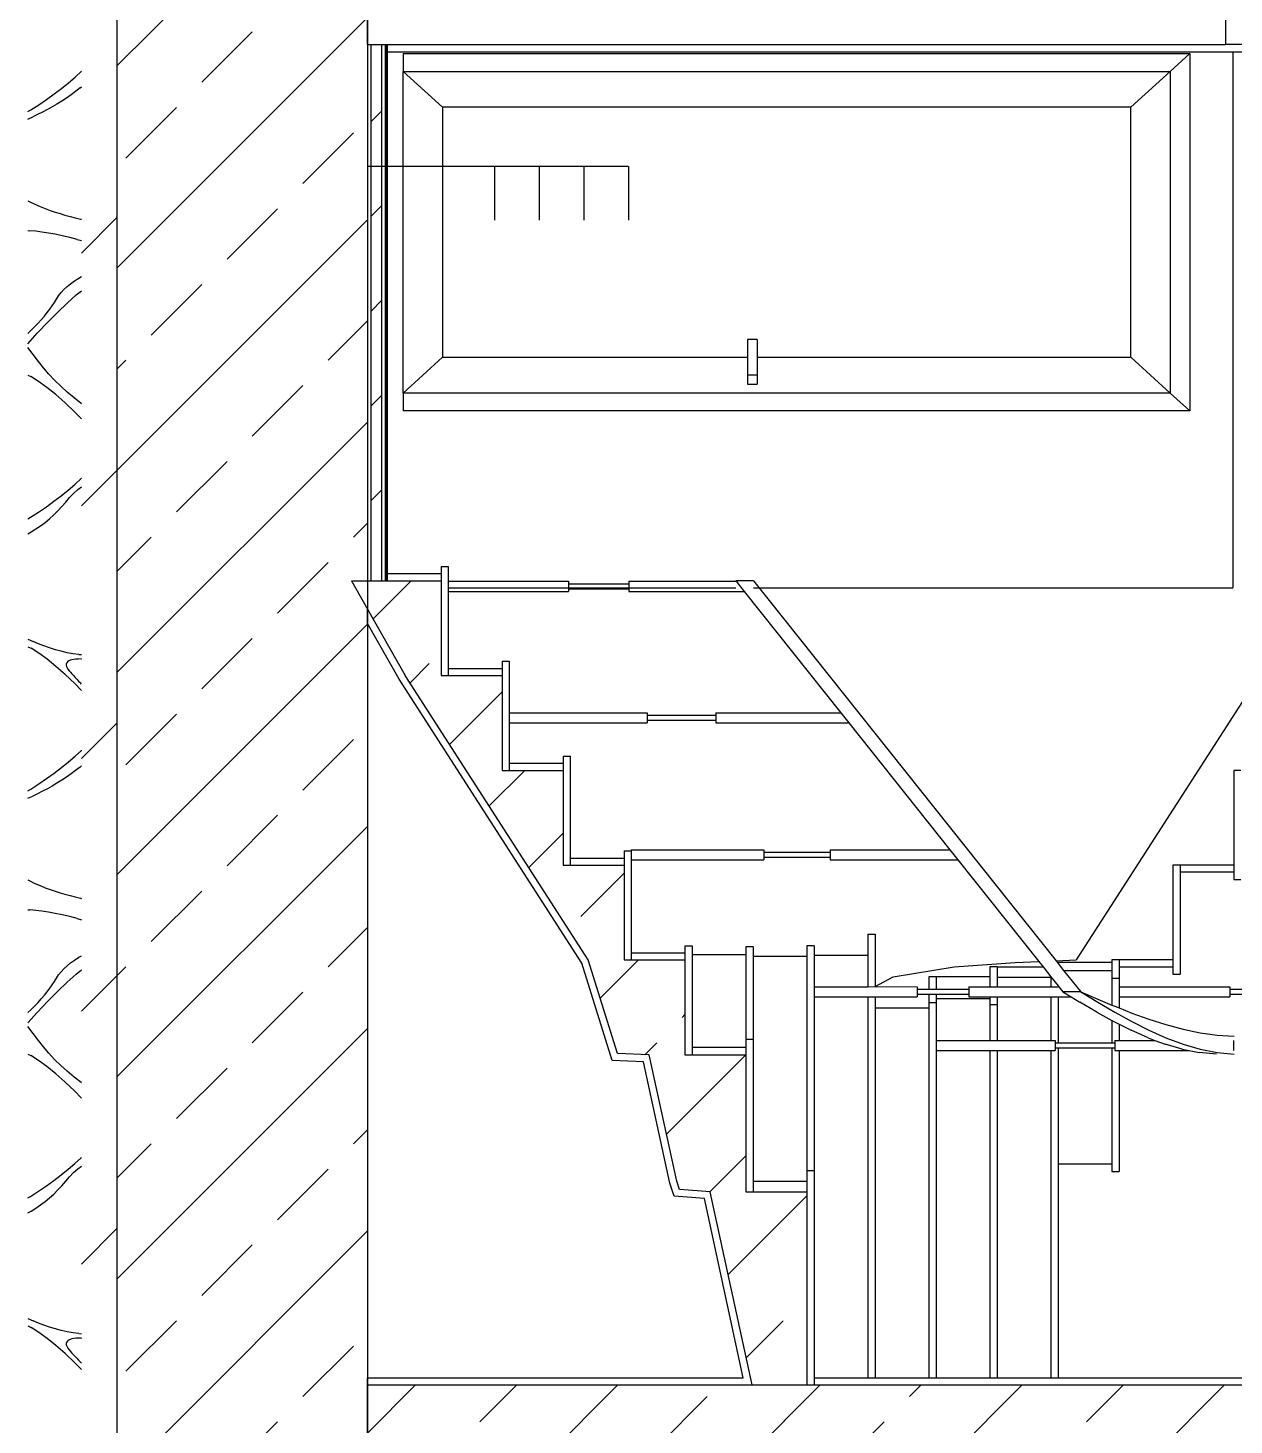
# Model space of a CAD drawing. Header units: metres. Extents: x -220 to 294, y -29 to 18.
# Drawn here: x -187.876 to -187.033, y -6.048 to -5.071 of the extents above; entities that cross this region are included whole.
import ezdxf

# ---------------------------------------------------------------- set-up
doc = ezdxf.new("R2010")
doc.units = ezdxf.units.M
doc.header["$MEASUREMENT"] = 0
doc.linetypes.add('DASHED4', pattern=[0.1875, 0.125, -0.0625])
for name, color, linetype in [('Cizgi', 7, 'Continuous'), ('Rota', 7, 'Continuous'), ('Standart', 7, 'Continuous'), ('Tarama', 7, 'Continuous')]:
    doc.layers.add(name, color=color, linetype=linetype)

msp = doc.modelspace()

# ---------------------------------------------------------------- hatches: boundary and pattern name
at = {"layer": 'Tarama', "linetype": 'Continuous', "lineweight": -3}
h = msp.add_hatch(dxfattribs=at)
h.set_pattern_fill('ANSI31', color=58, style=0)
h.paths.add_polyline_path([(-187.81351, -3.78239), (-187.83851, -3.78239), (-187.83851, -6.08239), (-187.81351, -6.08239)])
h = msp.add_hatch(dxfattribs=at)
h.set_pattern_fill('ANSI33', color=58, scale=0.4, style=0)
h.paths.add_polyline_path([(-187.63851, -3.78239), (-187.81351, -3.78239), (-187.81351, -6.08239), (-187.73851, -6.08239), (-187.73851, -6.94489), (-187.63851, -6.94489)])
h = msp.add_hatch(dxfattribs=at)
h.set_pattern_fill('ANSI33', color=58, scale=0.4, style=0)
h.paths.add_polyline_path([(-187.03851, -5.08239), (-187.03851, -5.01989), (-186.91351, -5.01989), (-186.91351, -5.08239)])
h = msp.add_hatch(dxfattribs=at)
h.set_pattern_fill('DOTS', color=58, scale=0.8, style=0)
h.paths.add_polyline_path([(-187.63851, -5.45739), (-187.63851, -5.08239), (-187.63601, -5.08239), (-187.63601, -5.45739)])
h = msp.add_hatch(dxfattribs=at)
h.set_pattern_fill('SACNCR', color=58, scale=0.5, style=0)
h.paths.add_polyline_path([(-187.63601, -5.45739), (-187.63601, -5.08239), (-187.62851, -5.08239), (-187.62851, -5.45739)])
h = msp.add_hatch(dxfattribs=at)
h.set_pattern_fill('DOTS', color=58, scale=0.8, style=0)
h.paths.add_polyline_path([(-187.62851, -5.45739), (-187.62851, -5.08239), (-187.62601, -5.08239), (-187.62601, -5.45739)])
h = msp.add_hatch(dxfattribs=at)
h.set_pattern_fill('NET', color=163, style=0)
h.paths.add_polyline_path([(-187.62601, -5.45739), (-187.62601, -5.08239), (-187.62476, -5.08239), (-187.62476, -5.45739)])
h = msp.add_hatch(dxfattribs=at)
h.set_pattern_fill('ANSI33', color=58, scale=0.4, style=0)
h.paths.add_polyline_path([(-187.3642, -6.04489), (-187.39888, -5.88476), (-187.4204, -5.88319), (-187.42229, -5.87745), (-187.44152, -5.78902), (-187.46381, -5.7881), (-187.48417, -5.72265), (-187.61211, -5.5237), (-187.64976, -5.45739), (-187.58711, -5.45739), (-187.58711, -5.5237), (-187.54447, -5.5237), (-187.54447, -5.59002), (-187.50182, -5.59002), (-187.50182, -5.65634), (-187.45917, -5.65634), (-187.45917, -5.72265), (-187.41653, -5.72265), (-187.41653, -5.78902), (-187.37388, -5.78902), (-187.37388, -5.88476), (-187.33123, -5.88476), (-187.33123, -6.04489)])
h = msp.add_hatch(dxfattribs=at)
h.set_pattern_fill('ANSI33', color=58, scale=0.4, style=0)
h.paths.add_polyline_path([(-187.63851, -6.08239), (-187.63851, -6.01989), (-187.03851, -6.01989), (-187.03851, -6.08239)])
h = msp.add_hatch(dxfattribs=at)
h.set_pattern_fill('ANSI33', color=58, scale=0.4, style=0)
h.paths.add_polyline_path([(-187.03851, -6.08239), (-187.03851, -6.01989), (-186.91351, -6.01989), (-186.91351, -6.08239)])

# ---------------------------------------------------------------- linework, layer by layer
at = {"layer": 'Cizgi', "color": 73, "linetype": 'DASHED4', "lineweight": -3}
msp.add_lwpolyline([(-187.63851, -3.89489), (-187.63851, -6.95739)], dxfattribs=at)
at = {"layer": 'Cizgi', "color": 166, "linetype": 'Continuous', "lineweight": -3}
for points in [[(-187.63851, -5.08239), (-187.63851, -5.04489)], [(-187.63851, -5.08239), (-187.62476, -5.08239)], [(-187.62476, -5.08239), (-187.03851, -5.08239)]]:
    msp.add_lwpolyline(points, dxfattribs=at)
at = {"layer": 'Cizgi', "color": 7, "linetype": 'Continuous', "lineweight": -3}
for points in [[(-187.03851, -5.04489), (-187.03851, -5.08239)], [(-186.94351, -5.08239), (-187.03851, -5.08239)], [(-187.64976, -5.45739), (-187.63851, -5.4772)], [(-187.64976, -5.45739), (-187.63851, -5.45739)], [(-187.63851, -5.45739), (-187.62476, -5.45739)], [(-187.62476, -5.45739), (-187.58711, -5.45739)], [(-187.58711, -5.45739), (-187.58711, -5.5237)], [(-187.63851, -5.4772), (-187.61211, -5.5237)], [(-187.48417, -5.72265), (-187.61211, -5.5237)], [(-187.58711, -5.5237), (-187.58211, -5.5237)], [(-187.58211, -5.5237), (-187.54447, -5.5237)], [(-187.54447, -5.5237), (-187.54447, -5.59002)], [(-187.54447, -5.59002), (-187.53947, -5.59002)], [(-187.53947, -5.59002), (-187.50182, -5.59002)], [(-187.50182, -5.59002), (-187.50182, -5.65634)], [(-187.50182, -5.65634), (-187.49682, -5.65634)], [(-187.49682, -5.65634), (-187.45917, -5.65634)], [(-187.45917, -5.65634), (-187.45917, -5.72265)], [(-187.46381, -5.7881), (-187.48417, -5.72265)], [(-187.45917, -5.72265), (-187.45417, -5.72265)], [(-187.45417, -5.72265), (-187.41653, -5.72265)], [(-187.41653, -5.72265), (-187.41653, -5.78902)], [(-187.44152, -5.78902), (-187.46381, -5.7881)], [(-187.42229, -5.87745), (-187.44152, -5.78902)], [(-187.41653, -5.78902), (-187.41153, -5.78902)], [(-187.41153, -5.78902), (-187.37388, -5.78902)], [(-187.37388, -5.78902), (-187.37388, -5.88476)], [(-187.4204, -5.88319), (-187.42229, -5.87745)], [(-187.39888, -5.88476), (-187.4204, -5.88319)], [(-187.36961, -6.01989), (-187.39888, -5.88476)], [(-187.37388, -5.88476), (-187.36888, -5.88476)], [(-187.36888, -5.88476), (-187.33123, -5.88476)], [(-187.33123, -5.88476), (-187.33123, -6.01989)], [(-187.63851, -6.01989), (-187.36961, -6.01989)], [(-187.63851, -6.08239), (-187.63851, -6.01989)], [(-187.36961, -6.01989), (-187.33123, -6.01989)], [(-187.33123, -6.01989), (-187.32623, -6.01989)], [(-187.32623, -6.01989), (-186.98947, -6.01989)]]:
    msp.add_lwpolyline(points, dxfattribs=at)
at = {"layer": 'Cizgi', "color": 59, "linetype": 'Continuous', "lineweight": -3}
for points in [[(-187.63851, -5.08239), (-187.63851, -5.36989)], [(-187.62476, -5.08239), (-187.62476, -5.08739)], [(-187.62476, -5.08739), (-187.62476, -5.45239)], [(-187.63851, -5.36989), (-187.63851, -5.45739)], [(-187.62476, -5.45239), (-187.58711, -5.45239)], [(-187.62476, -5.45239), (-187.62476, -5.45739)], [(-187.58711, -5.44739), (-187.58711, -5.45239)], [(-187.58711, -5.44739), (-187.58211, -5.44739)], [(-187.58711, -5.45239), (-187.58711, -5.45739)], [(-187.58211, -5.44739), (-187.58211, -5.45776)], [(-187.58211, -5.45776), (-187.58211, -5.46483)], [(-187.58211, -5.46483), (-187.58211, -5.5187)], [(-187.58211, -5.5187), (-187.54447, -5.5187)], [(-187.58211, -5.5187), (-187.58211, -5.5237)], [(-187.54447, -5.5137), (-187.54447, -5.5187)], [(-187.54447, -5.5137), (-187.53947, -5.5137)], [(-187.54447, -5.5187), (-187.54447, -5.5237)], [(-187.53947, -5.5137), (-187.53947, -5.54968)], [(-187.53947, -5.54968), (-187.53947, -5.55675)], [(-187.53947, -5.55675), (-187.53947, -5.58502)], [(-187.53947, -5.58502), (-187.50182, -5.58502)], [(-187.53947, -5.58502), (-187.53947, -5.59002)], [(-187.50182, -5.58002), (-187.50182, -5.58502)], [(-187.50182, -5.58002), (-187.49682, -5.58002)], [(-187.50182, -5.58502), (-187.50182, -5.59002)], [(-187.49682, -5.58002), (-187.49682, -5.65134)], [(-187.45917, -5.64634), (-187.45917, -5.65134)], [(-187.45917, -5.64634), (-187.45417, -5.64634)], [(-187.45417, -5.64634), (-187.45417, -5.65259)], [(-187.49682, -5.65134), (-187.45917, -5.65134)], [(-187.49682, -5.65134), (-187.49682, -5.65634)], [(-187.45917, -5.65134), (-187.45917, -5.65634)], [(-187.45417, -5.65259), (-187.45417, -5.71765)], [(-187.41653, -5.71265), (-187.41653, -5.71765)], [(-187.41653, -5.71265), (-187.41153, -5.71265)], [(-187.41153, -5.71265), (-187.41153, -5.71893)], [(-187.45417, -5.71765), (-187.41653, -5.71765)], [(-187.45417, -5.71765), (-187.45417, -5.72265)], [(-187.41653, -5.71765), (-187.41653, -5.72265)], [(-187.41153, -5.71893), (-187.41153, -5.78353)], [(-187.41153, -5.78353), (-187.37388, -5.78353)], [(-187.41153, -5.78353), (-187.41153, -5.78902)], [(-187.37388, -5.77805), (-187.37388, -5.78353)], [(-187.37388, -5.77805), (-187.36888, -5.77805)], [(-187.37388, -5.78353), (-187.37388, -5.78902)], [(-187.36888, -5.77805), (-187.36888, -5.87733)], [(-187.33123, -5.86991), (-187.33123, -5.87733)], [(-187.33123, -5.86991), (-187.32623, -5.86991)], [(-187.32623, -5.86991), (-187.32623, -6.01489)], [(-187.36888, -5.87733), (-187.33123, -5.87733)], [(-187.36888, -5.87733), (-187.36888, -5.88476)], [(-187.33123, -5.87733), (-187.33123, -5.88476)], [(-187.32623, -6.01489), (-187.32623, -6.01989)]]:
    msp.add_lwpolyline(points, dxfattribs=at)
at = {"layer": 'Cizgi', "color": 38, "linetype": 'Continuous', "lineweight": -3}
for points in [[(-187.63601, -5.45739), (-187.63601, -5.08239)], [(-187.62851, -5.45739), (-187.62851, -5.08239)], [(-187.62601, -5.45739), (-187.62601, -5.08239)]]:
    msp.add_lwpolyline(points, dxfattribs=at)
at = {"layer": 'Cizgi', "color": 241, "linetype": 'Continuous', "lineweight": -3}
for points in [[(-187.62476, -5.08739), (-186.94851, -5.08739)], [(-187.63851, -5.48733), (-187.63851, -5.4772)], [(-187.61639, -5.52629), (-187.63851, -5.48733)], [(-187.48874, -5.72479), (-187.61639, -5.52629)], [(-187.46753, -5.79295), (-187.48874, -5.72479)], [(-187.44559, -5.79385), (-187.46753, -5.79295)], [(-187.42712, -5.87877), (-187.44559, -5.79385)], [(-187.4241, -5.88793), (-187.42712, -5.87877)], [(-187.40297, -5.88947), (-187.4241, -5.88793)], [(-187.37581, -6.01489), (-187.40297, -5.88947)], [(-187.63851, -6.01989), (-187.63851, -6.01489)], [(-187.63851, -6.01489), (-187.37581, -6.01489)], [(-187.32623, -6.01489), (-187.28858, -6.01489)], [(-187.28858, -6.01489), (-187.28358, -6.01489)], [(-187.28358, -6.01489), (-187.24594, -6.01489)], [(-187.24594, -6.01489), (-187.24094, -6.01489)], [(-187.24094, -6.01489), (-187.20329, -6.01489)], [(-187.20329, -6.01489), (-187.19829, -6.01489)], [(-187.19829, -6.01489), (-187.16064, -6.01489)], [(-187.16064, -6.01489), (-187.15564, -6.01489)], [(-187.15564, -6.01489), (-186.98913, -6.01489)]]:
    msp.add_lwpolyline(points, dxfattribs=at)
at = {"layer": 'Cizgi', "color": 98, "linetype": 'Continuous', "lineweight": -3}
for points in [[(-187.61351, -5.08864), (-187.61351, -5.10114)], [(-187.61351, -5.08864), (-187.06351, -5.08864)], [(-187.06351, -5.08864), (-187.07726, -5.10114)], [(-187.06351, -5.08864), (-187.06351, -5.33864)], [(-187.61351, -5.32614), (-187.61351, -5.10114)], [(-187.61351, -5.10114), (-187.58601, -5.12614)], [(-187.61351, -5.10114), (-187.07726, -5.10114)], [(-187.07726, -5.10114), (-187.10476, -5.12614)], [(-187.07726, -5.10114), (-187.07726, -5.32614)], [(-187.10476, -5.12614), (-187.58601, -5.12614)], [(-187.58601, -5.12614), (-187.58601, -5.30114)], [(-187.10476, -5.30114), (-187.10476, -5.12614)], [(-187.36601, -5.28864), (-187.37289, -5.28864)], [(-187.37289, -5.28864), (-187.37289, -5.30114)], [(-187.36601, -5.28864), (-187.36601, -5.30114)], [(-187.58601, -5.30114), (-187.61351, -5.32614)], [(-187.58601, -5.30114), (-187.37289, -5.30114)], [(-187.37289, -5.30114), (-187.37289, -5.31364)], [(-187.36601, -5.30114), (-187.10476, -5.30114)], [(-187.36601, -5.30114), (-187.36601, -5.31364)], [(-187.07726, -5.32614), (-187.10476, -5.30114)], [(-187.36601, -5.31364), (-187.37289, -5.31364)], [(-187.37289, -5.31364), (-187.37289, -5.31989)], [(-187.36601, -5.31364), (-187.36601, -5.31989)], [(-187.37289, -5.31989), (-187.36601, -5.31989)], [(-187.61351, -5.32614), (-187.61351, -5.33864)], [(-187.07726, -5.32614), (-187.61351, -5.32614)], [(-187.06351, -5.33864), (-187.07726, -5.32614)], [(-187.06351, -5.33864), (-187.61351, -5.33864)], [(-187.58211, -5.45776), (-187.49793, -5.45776)], [(-187.49793, -5.45776), (-187.49793, -5.45953)], [(-187.49793, -5.45953), (-187.45583, -5.45953)], [(-187.49793, -5.45953), (-187.49793, -5.46307)], [(-187.45583, -5.45776), (-187.38071, -5.45776)], [(-187.45583, -5.45776), (-187.45583, -5.45953)], [(-187.45583, -5.45953), (-187.45583, -5.46307)], [(-187.38101, -5.45739), (-187.38071, -5.45776)], [(-187.36851, -5.45739), (-187.38101, -5.45739)], [(-187.38071, -5.45776), (-187.37509, -5.46483)], [(-187.36851, -5.45739), (-187.15704, -5.72323)], [(-186.97241, -5.45739), (-187.143, -5.72265)], [(-187.58211, -5.46483), (-187.49793, -5.46483)], [(-187.49793, -5.46307), (-187.45583, -5.46307)], [(-187.49793, -5.46307), (-187.49793, -5.46483)], [(-187.45583, -5.46307), (-187.45583, -5.46483)], [(-187.45583, -5.46483), (-187.37509, -5.46483)], [(-187.37509, -5.46483), (-187.30759, -5.54968)], [(-187.53947, -5.54968), (-187.44309, -5.54968)], [(-187.44309, -5.54968), (-187.44309, -5.55145)], [(-187.39491, -5.54968), (-187.30759, -5.54968)], [(-187.39491, -5.54968), (-187.39491, -5.55145)], [(-187.30759, -5.54968), (-187.30197, -5.55675)], [(-187.53947, -5.55675), (-187.44309, -5.55675)], [(-187.44309, -5.55145), (-187.39491, -5.55145)], [(-187.44309, -5.55145), (-187.44309, -5.55499)], [(-187.44309, -5.55499), (-187.39491, -5.55499)], [(-187.44309, -5.55499), (-187.44309, -5.55675)], [(-187.39491, -5.55145), (-187.39491, -5.55499)], [(-187.39491, -5.55499), (-187.39491, -5.55675)], [(-187.39491, -5.55675), (-187.30197, -5.55675)], [(-187.30197, -5.55675), (-187.23136, -5.64552)], [(-187.0277, -5.59002), (-187.0327, -5.59002)], [(-187.0327, -5.59002), (-187.0327, -5.65634)], [(-187.45417, -5.64552), (-187.36142, -5.64552)], [(-187.45417, -5.64552), (-187.45417, -5.64634)], [(-187.36142, -5.64552), (-187.36142, -5.64728)], [(-187.36142, -5.64728), (-187.31505, -5.64728)], [(-187.36142, -5.64728), (-187.36142, -5.65082)], [(-187.31505, -5.64552), (-187.23136, -5.64552)], [(-187.31505, -5.64552), (-187.31505, -5.64728)], [(-187.31505, -5.64728), (-187.31505, -5.65082)], [(-187.23136, -5.64552), (-187.22574, -5.65259)], [(-187.45417, -5.65259), (-187.36142, -5.65259)], [(-187.36142, -5.65082), (-187.31505, -5.65082)], [(-187.36142, -5.65082), (-187.36142, -5.65259)], [(-187.31505, -5.65082), (-187.31505, -5.65259)], [(-187.31505, -5.65259), (-187.22574, -5.65259)], [(-187.22574, -5.65259), (-187.16915, -5.72374)], [(-187.07035, -5.65634), (-187.07535, -5.65634)], [(-187.07535, -5.65634), (-187.07535, -5.72265)], [(-187.0327, -5.65634), (-187.07035, -5.65634)], [(-187.07035, -5.65634), (-187.07035, -5.66134)], [(-187.0327, -5.65634), (-187.0327, -5.66134)], [(-187.0327, -5.66134), (-187.07035, -5.66134)], [(-187.07035, -5.66134), (-187.07035, -5.73265)], [(-187.0327, -5.66134), (-187.0327, -5.66634)], [(-187.0327, -5.66634), (-187.0277, -5.66634)], [(-187.28858, -5.70453), (-187.28858, -5.71952)], [(-187.28858, -5.70453), (-187.28358, -5.70453)], [(-187.28358, -5.70453), (-187.28358, -5.7413)], [(-187.36888, -5.71345), (-187.37388, -5.71345)], [(-187.37388, -5.71345), (-187.37388, -5.71893)], [(-187.36888, -5.71345), (-187.36888, -5.72011)], [(-187.32623, -5.71268), (-187.33123, -5.71268)], [(-187.33123, -5.71268), (-187.33123, -5.72011)], [(-187.32623, -5.71268), (-187.32623, -5.71952)], [(-187.37388, -5.71893), (-187.41153, -5.71893)], [(-187.37388, -5.71893), (-187.37388, -5.77805)], [(-187.33123, -5.72011), (-187.36888, -5.72011)], [(-187.36888, -5.72011), (-187.36888, -5.77805)], [(-187.33123, -5.72011), (-187.33123, -5.86991)], [(-187.28858, -5.71952), (-187.32623, -5.71952)], [(-187.32623, -5.71952), (-187.32623, -5.74135)], [(-187.28858, -5.71952), (-187.28858, -5.74135)], [(-187.22829, -5.72753), (-187.18564, -5.72442)], [(-187.18564, -5.72442), (-187.16915, -5.72374)], [(-187.16915, -5.72374), (-187.16613, -5.72753)], [(-187.15704, -5.72323), (-187.143, -5.72265)], [(-187.15704, -5.72323), (-187.1561, -5.72442)], [(-187.1561, -5.72442), (-187.15564, -5.72442)], [(-187.1561, -5.72442), (-187.15564, -5.725)], [(-187.118, -5.72442), (-187.15564, -5.72442)], [(-187.15564, -5.72442), (-187.15564, -5.725)], [(-187.15564, -5.725), (-187.15174, -5.7299)], [(-187.113, -5.72265), (-187.118, -5.72265)], [(-187.118, -5.72265), (-187.118, -5.72442)], [(-187.118, -5.72442), (-187.118, -5.7299)], [(-187.07535, -5.72265), (-187.113, -5.72265)], [(-187.113, -5.72265), (-187.113, -5.72765)], [(-187.07535, -5.72265), (-187.07535, -5.72765)], [(-187.28358, -5.7413), (-187.27094, -5.73452)], [(-187.27094, -5.73452), (-187.22829, -5.72753)], [(-187.24094, -5.73452), (-187.24594, -5.73452)], [(-187.24594, -5.73452), (-187.24594, -5.74312)], [(-187.20329, -5.73452), (-187.24094, -5.73452)], [(-187.24094, -5.73452), (-187.24094, -5.74312)], [(-187.19829, -5.72753), (-187.20329, -5.72753)], [(-187.20329, -5.72753), (-187.20329, -5.73452)], [(-187.20329, -5.73452), (-187.20329, -5.74135)], [(-187.19829, -5.72753), (-187.16613, -5.72753)], [(-187.19829, -5.72753), (-187.19829, -5.73495)], [(-187.16064, -5.73495), (-187.19829, -5.73495)], [(-187.19829, -5.73495), (-187.19829, -5.74135)], [(-187.16613, -5.72753), (-187.16064, -5.73443)], [(-187.16064, -5.73443), (-187.16064, -5.73495)], [(-187.16064, -5.73443), (-187.15564, -5.74071)], [(-187.16064, -5.73495), (-187.16064, -5.74135)], [(-187.15174, -5.7299), (-187.118, -5.7299)], [(-187.15174, -5.7299), (-187.13982, -5.74489)], [(-187.118, -5.7299), (-187.118, -5.73539)], [(-187.118, -5.73539), (-187.118, -5.75418)], [(-187.118, -5.73539), (-187.113, -5.73539)], [(-187.07535, -5.72765), (-187.113, -5.72765)], [(-187.113, -5.72765), (-187.113, -5.73539)], [(-187.113, -5.73539), (-187.113, -5.74135)], [(-187.07535, -5.72765), (-187.07535, -5.73265)], [(-187.07535, -5.73265), (-187.07035, -5.73265)], [(-187.32623, -5.74135), (-187.32623, -5.74842)], [(-187.32623, -5.74135), (-187.28858, -5.74135)], [(-187.28858, -5.74135), (-187.28358, -5.7413)], [(-187.28358, -5.7413), (-187.25417, -5.74135)], [(-187.25417, -5.74135), (-187.25417, -5.74312)], [(-187.25417, -5.74312), (-187.24594, -5.74312)], [(-187.25417, -5.74312), (-187.25417, -5.74665)], [(-187.24594, -5.74312), (-187.24094, -5.74312)], [(-187.24094, -5.74312), (-187.21814, -5.74312)], [(-187.21814, -5.74135), (-187.20329, -5.74135)], [(-187.21814, -5.74135), (-187.21814, -5.74312)], [(-187.21814, -5.74312), (-187.21814, -5.74665)], [(-187.20329, -5.74135), (-187.19829, -5.74135)], [(-187.19829, -5.74135), (-187.16064, -5.74135)], [(-187.16064, -5.74135), (-187.15564, -5.74135)], [(-187.15564, -5.74071), (-187.15564, -5.74135)], [(-187.15564, -5.74071), (-187.15513, -5.74135)], [(-187.15564, -5.74135), (-187.15513, -5.74135)], [(-187.15513, -5.74135), (-187.15232, -5.74489)], [(-187.15232, -5.74489), (-187.14646, -5.74842)], [(-187.13982, -5.74489), (-187.15232, -5.74489)], [(-187.13982, -5.74489), (-187.12789, -5.75003)], [(-187.13982, -5.74489), (-187.12789, -5.75209)], [(-187.113, -5.74135), (-187.03553, -5.74135)], [(-187.113, -5.74135), (-187.113, -5.74842)], [(-187.03553, -5.74135), (-187.03553, -5.74312)], [(-187.03553, -5.74312), (-186.99679, -5.74312)], [(-187.03553, -5.74312), (-187.03553, -5.74665)], [(-187.32623, -5.74842), (-187.28858, -5.74842)], [(-187.32623, -5.74842), (-187.32623, -5.86991)], [(-187.28858, -5.74842), (-187.28858, -6.01489)], [(-187.28858, -5.74842), (-187.28358, -5.74842)], [(-187.28358, -5.74842), (-187.28358, -5.75634)], [(-187.28358, -5.74842), (-187.25417, -5.74842)], [(-187.25417, -5.74665), (-187.24594, -5.74665)], [(-187.25417, -5.74665), (-187.25417, -5.74842)], [(-187.24594, -5.74665), (-187.24594, -5.75239)], [(-187.24594, -5.74665), (-187.24094, -5.74665)], [(-187.24594, -5.75239), (-187.24594, -5.75634)], [(-187.24594, -5.75239), (-187.24094, -5.75239)], [(-187.24094, -5.74665), (-187.24094, -5.74952)], [(-187.24094, -5.74665), (-187.21814, -5.74665)], [(-187.24094, -5.74952), (-187.20329, -5.74952)], [(-187.24094, -5.74952), (-187.24094, -5.75239)], [(-187.24094, -5.75239), (-187.24094, -5.77885)], [(-187.21814, -5.74665), (-187.21814, -5.74842)], [(-187.21814, -5.74842), (-187.20329, -5.74842)], [(-187.20329, -5.74842), (-187.20329, -5.74952)], [(-187.20329, -5.74842), (-187.19829, -5.74842)], [(-187.20329, -5.74952), (-187.20329, -5.75384)], [(-187.20329, -5.75384), (-187.20329, -5.77885)], [(-187.20329, -5.75384), (-187.19829, -5.75384)], [(-187.19829, -5.74842), (-187.19829, -5.75384)], [(-187.19829, -5.74842), (-187.16064, -5.74842)], [(-187.19829, -5.75384), (-187.19829, -5.77885)], [(-187.16064, -5.74842), (-187.16064, -5.77885)], [(-187.16064, -5.74842), (-187.15564, -5.74842)], [(-187.15564, -5.74842), (-187.15564, -5.78062)], [(-187.15564, -5.74842), (-187.14646, -5.74842)], [(-187.14646, -5.74842), (-187.14039, -5.75209)], [(-187.12845, -5.75909), (-187.14039, -5.75209)], [(-187.12789, -5.75003), (-187.118, -5.75418)], [(-187.12789, -5.75209), (-187.11595, -5.75909)], [(-187.118, -5.75418), (-187.11595, -5.75503)], [(-187.11595, -5.75503), (-187.113, -5.7562)], [(-187.113, -5.74842), (-187.113, -5.7562)], [(-187.113, -5.74842), (-187.03553, -5.74842)], [(-187.03553, -5.74665), (-186.99679, -5.74665)], [(-187.03553, -5.74665), (-187.03553, -5.74842)], [(-187.24594, -5.75634), (-187.28358, -5.75634)], [(-187.28358, -5.75634), (-187.28358, -6.01489)], [(-187.24594, -5.75634), (-187.24594, -6.01489)], [(-187.12845, -5.75909), (-187.118, -5.76489)], [(-187.118, -5.76489), (-187.118, -5.78062)], [(-187.118, -5.76489), (-187.11652, -5.76571)], [(-187.11595, -5.75909), (-187.10402, -5.76571)], [(-187.113, -5.7562), (-187.10402, -5.75976)], [(-187.10402, -5.75976), (-187.09209, -5.76408)], [(-187.09209, -5.76408), (-187.08015, -5.76788)], [(-187.11652, -5.76571), (-187.113, -5.76749)], [(-187.113, -5.76749), (-187.113, -5.77885)], [(-187.113, -5.76749), (-187.10459, -5.77176)], [(-187.09265, -5.77707), (-187.10459, -5.77176)], [(-187.10402, -5.76571), (-187.09209, -5.77176)], [(-187.09209, -5.77176), (-187.08015, -5.77707)], [(-187.08015, -5.76788), (-187.06822, -5.77105)], [(-187.06822, -5.77105), (-187.05628, -5.7735)], [(-187.05628, -5.7735), (-187.04435, -5.77518)], [(-187.24094, -5.77885), (-187.20329, -5.77885)], [(-187.24094, -5.77885), (-187.24094, -5.78592)], [(-187.20329, -5.77885), (-187.19829, -5.77885)], [(-187.19829, -5.77885), (-187.16064, -5.77885)], [(-187.16064, -5.77885), (-187.15764, -5.77885)], [(-187.15764, -5.77885), (-187.15764, -5.78062)], [(-187.15764, -5.78062), (-187.15564, -5.78062)], [(-187.15764, -5.78062), (-187.15764, -5.78415)], [(-187.15764, -5.78415), (-187.15564, -5.78415)], [(-187.15764, -5.78415), (-187.15764, -5.78592)], [(-187.15564, -5.78062), (-187.118, -5.78062)], [(-187.15564, -5.78415), (-187.15564, -5.86518)], [(-187.15564, -5.78415), (-187.118, -5.78415)], [(-187.118, -5.78062), (-187.11599, -5.78062)], [(-187.118, -5.78415), (-187.118, -5.86518)], [(-187.118, -5.78415), (-187.11599, -5.78415)], [(-187.11599, -5.77885), (-187.113, -5.77885)], [(-187.11599, -5.77885), (-187.11599, -5.78062)], [(-187.11599, -5.78062), (-187.11599, -5.78415)], [(-187.11599, -5.78415), (-187.11599, -5.78592)], [(-187.113, -5.77885), (-187.08787, -5.77885)], [(-187.09265, -5.77707), (-187.08787, -5.77885)], [(-187.08787, -5.77885), (-187.08072, -5.78151)], [(-187.06878, -5.78495), (-187.08072, -5.78151)], [(-187.08015, -5.77707), (-187.06822, -5.78151)], [(-187.06822, -5.78151), (-187.05628, -5.78495)], [(-187.04435, -5.77518), (-187.03242, -5.77603)], [(-187.0327, -5.78592), (-187.0327, -5.77885)], [(-187.24094, -5.78592), (-187.20329, -5.78592)], [(-187.24094, -5.78592), (-187.24094, -6.01489)], [(-187.20329, -5.78592), (-187.20329, -6.01489)], [(-187.20329, -5.78592), (-187.19829, -5.78592)], [(-187.19829, -5.78592), (-187.19829, -6.01489)], [(-187.19829, -5.78592), (-187.16064, -5.78592)], [(-187.16064, -5.78592), (-187.16064, -6.01489)], [(-187.16064, -5.78592), (-187.15764, -5.78592)], [(-187.11599, -5.78592), (-187.113, -5.78592)], [(-187.113, -5.78592), (-187.113, -5.87066)], [(-187.113, -5.78592), (-187.06385, -5.78592)], [(-187.06878, -5.78495), (-187.06385, -5.78592)], [(-187.06385, -5.78592), (-187.05685, -5.7873)], [(-187.04492, -5.78849), (-187.05685, -5.7873)], [(-187.05628, -5.78495), (-187.04435, -5.7873)], [(-187.04435, -5.7873), (-187.03242, -5.78849)], [(-187.15564, -5.86518), (-187.118, -5.86518)], [(-187.15564, -5.86518), (-187.15564, -6.01489)], [(-187.118, -5.86518), (-187.118, -5.87066)], [(-187.118, -5.87066), (-187.113, -5.87066)]]:
    msp.add_lwpolyline(points, dxfattribs=at)
at = {"layer": 'Cizgi', "color": 118, "linetype": 'Continuous', "lineweight": -3}
for points in [[(-187.03351, -5.08739), (-187.03351, -5.46239)], [(-187.58211, -5.46239), (-187.38101, -5.46239)], [(-187.36851, -5.46239), (-187.03351, -5.46239)], [(-187.63851, -5.48733), (-187.63851, -5.65489)], [(-187.63851, -5.65489), (-187.63851, -6.01489)]]:
    msp.add_lwpolyline(points, dxfattribs=at)
at = {"layer": 'Rota', "color": 7, "linetype": 'Continuous', "lineweight": -3}
for points in [[(-187.63851, -3.78239), (-187.63851, -6.94489)], [(-187.81351, -6.08239), (-187.81351, -3.90739)]]:
    msp.add_lwpolyline(points, dxfattribs=at)
at = {"layer": 'Standart', "color": 58, "linetype": 'Continuous', "lineweight": -3}
for points in [[(-187.45601, -5.16761), (-187.63851, -5.16761)], [(-187.54976, -5.16761), (-187.54976, -5.20511)], [(-187.51851, -5.16761), (-187.51851, -5.20511)], [(-187.48726, -5.16761), (-187.48726, -5.20511)], [(-187.45601, -5.16761), (-187.45601, -5.20511)]]:
    msp.add_lwpolyline(points, dxfattribs=at)
at = {"layer": 'Tarama', "color": 36, "linetype": 'Continuous', "lineweight": -3}
for points in [[(-187.85257, -5.11304), (-187.8477, -5.10911)], [(-187.8477, -5.10911), (-187.84303, -5.1051)], [(-187.84303, -5.1051), (-187.83858, -5.10103)], [(-187.83858, -5.10103), (-187.83852, -5.10097)], [(-187.86292, -5.12072), (-187.85764, -5.11691)], [(-187.85764, -5.11691), (-187.85257, -5.11304)], [(-187.84912, -5.11979), (-187.85242, -5.12193)], [(-187.84586, -5.11756), (-187.84912, -5.11979)], [(-187.84265, -5.11523), (-187.84586, -5.11756)], [(-187.83957, -5.11276), (-187.84265, -5.11523)], [(-187.83957, -5.11276), (-187.83852, -5.11185)], [(-187.87601, -5.1293), (-187.8741, -5.12812)], [(-187.8741, -5.12812), (-187.86841, -5.12445)], [(-187.86583, -5.12966), (-187.86925, -5.13138)], [(-187.86841, -5.12445), (-187.86292, -5.12072)], [(-187.86244, -5.12785), (-187.86583, -5.12966)], [(-187.85909, -5.12597), (-187.86244, -5.12785)], [(-187.85574, -5.12399), (-187.85909, -5.12597)], [(-187.85242, -5.12193), (-187.85574, -5.12399)], [(-187.87601, -5.13451), (-187.87268, -5.13301)], [(-187.86925, -5.13138), (-187.87268, -5.13301)], [(-187.87601, -5.19159), (-187.87466, -5.1923)], [(-187.87466, -5.1923), (-187.87108, -5.19406)], [(-187.87108, -5.19406), (-187.86752, -5.19566)], [(-187.86752, -5.19566), (-187.864, -5.19712)], [(-187.864, -5.19712), (-187.8605, -5.19843)], [(-187.8605, -5.19843), (-187.85704, -5.19959)], [(-187.85704, -5.19959), (-187.85359, -5.20062)], [(-187.85359, -5.20062), (-187.8501, -5.20162)], [(-187.8501, -5.20162), (-187.84653, -5.20259)], [(-187.84653, -5.20259), (-187.84288, -5.20353)], [(-187.84288, -5.20353), (-187.83919, -5.20444)], [(-187.83919, -5.20444), (-187.83852, -5.2046)], [(-187.87601, -5.21252), (-187.87474, -5.21259)], [(-187.87057, -5.21297), (-187.87474, -5.21259)], [(-187.86623, -5.21351), (-187.87057, -5.21297)], [(-187.86166, -5.21422), (-187.86623, -5.21351)], [(-187.8569, -5.21508), (-187.86166, -5.21422)], [(-187.85196, -5.21611), (-187.8569, -5.21508)], [(-187.84682, -5.2173), (-187.85196, -5.21611)], [(-187.84148, -5.21865), (-187.84682, -5.2173)], [(-187.84148, -5.21865), (-187.83852, -5.21945)], [(-187.84346, -5.24768), (-187.84045, -5.24578)], [(-187.84045, -5.24578), (-187.83852, -5.24469)], [(-187.85458, -5.25811), (-187.85287, -5.25589)], [(-187.85287, -5.25589), (-187.85092, -5.25374)], [(-187.85092, -5.25374), (-187.84869, -5.25166)], [(-187.84869, -5.25166), (-187.84621, -5.24964)], [(-187.84621, -5.24964), (-187.84346, -5.24768)], [(-187.84219, -5.25753), (-187.83852, -5.25455)], [(-187.86069, -5.26745), (-187.85898, -5.26506)], [(-187.85898, -5.26506), (-187.85742, -5.26271)], [(-187.85742, -5.26271), (-187.85602, -5.26038)], [(-187.85602, -5.26038), (-187.85458, -5.25811)], [(-187.85522, -5.2695), (-187.84856, -5.26316)], [(-187.84856, -5.26316), (-187.84219, -5.25753)], [(-187.86948, -5.28432), (-187.8622, -5.27655)], [(-187.86897, -5.27735), (-187.86668, -5.27482)], [(-187.86668, -5.27482), (-187.86453, -5.27233)], [(-187.86453, -5.27233), (-187.86253, -5.26988)], [(-187.86253, -5.26988), (-187.86069, -5.26745)], [(-187.8622, -5.27655), (-187.85522, -5.2695)], [(-187.87601, -5.28442), (-187.87401, -5.28249)], [(-187.87601, -5.29163), (-187.86948, -5.28432)], [(-187.87401, -5.28249), (-187.87141, -5.2799)], [(-187.87141, -5.2799), (-187.86897, -5.27735)], [(-187.86873, -5.30399), (-187.87601, -5.29419)], [(-187.86517, -5.30848), (-187.86873, -5.30399)], [(-187.87601, -5.3135), (-187.87401, -5.31456)], [(-187.86853, -5.31803), (-187.87401, -5.31456)], [(-187.86137, -5.31288), (-187.86517, -5.30848)], [(-187.85735, -5.31718), (-187.86137, -5.31288)], [(-187.86273, -5.32223), (-187.86853, -5.31803)], [(-187.85661, -5.32716), (-187.86273, -5.32223)], [(-187.85307, -5.32138), (-187.85735, -5.31718)], [(-187.84856, -5.32548), (-187.85307, -5.32138)], [(-187.8438, -5.32949), (-187.84856, -5.32548)], [(-187.8502, -5.33281), (-187.85661, -5.32716)], [(-187.84348, -5.33919), (-187.8502, -5.33281)], [(-187.83881, -5.3334), (-187.8438, -5.32949)], [(-187.83881, -5.3334), (-187.83852, -5.33361)], [(-187.83852, -5.34421), (-187.84348, -5.33919)], [(-187.84789, -5.39399), (-187.84323, -5.38999)], [(-187.84415, -5.39628), (-187.84116, -5.39368)], [(-187.84323, -5.38999), (-187.83878, -5.38592)], [(-187.84116, -5.39368), (-187.83852, -5.39182)], [(-187.83878, -5.38592), (-187.83852, -5.38567)], [(-187.86311, -5.4056), (-187.85783, -5.4018)], [(-187.85783, -5.4018), (-187.85275, -5.39793)], [(-187.85275, -5.39793), (-187.84789, -5.39399)], [(-187.85225, -5.40553), (-187.84956, -5.40241)], [(-187.84956, -5.40241), (-187.84694, -5.3992)], [(-187.84694, -5.3992), (-187.84415, -5.39628)], [(-187.87601, -5.41406), (-187.87428, -5.41301)], [(-187.87428, -5.41301), (-187.86859, -5.40934)], [(-187.86859, -5.40934), (-187.86311, -5.4056)], [(-187.8609, -5.41402), (-187.85793, -5.41134)], [(-187.85793, -5.41134), (-187.85504, -5.40851)], [(-187.85504, -5.40851), (-187.85225, -5.40553)], [(-187.87378, -5.42329), (-187.87042, -5.4212)], [(-187.87042, -5.4212), (-187.86714, -5.41895)], [(-187.86714, -5.41895), (-187.86397, -5.41656)], [(-187.86397, -5.41656), (-187.8609, -5.41402)], [(-187.87601, -5.42456), (-187.87378, -5.42329)], [(-187.87601, -5.49831), (-187.87242, -5.49998)], [(-187.86865, -5.50156), (-187.87242, -5.49998)], [(-187.87601, -5.50352), (-187.87383, -5.50467)], [(-187.86833, -5.50815), (-187.87383, -5.50467)], [(-187.86481, -5.50303), (-187.86865, -5.50156)], [(-187.86253, -5.51235), (-187.86833, -5.50815)], [(-187.86087, -5.50439), (-187.86481, -5.50303)], [(-187.85684, -5.50563), (-187.86087, -5.50439)], [(-187.85272, -5.50676), (-187.85684, -5.50563)], [(-187.84859, -5.50771), (-187.85272, -5.50676)], [(-187.84448, -5.50843), (-187.84859, -5.50771)], [(-187.84039, -5.50893), (-187.84448, -5.50843)], [(-187.84039, -5.50893), (-187.83852, -5.50906)], [(-187.85643, -5.51727), (-187.86253, -5.51235)], [(-187.85002, -5.52293), (-187.85643, -5.51727)], [(-187.84906, -5.51509), (-187.84924, -5.51578)], [(-187.84924, -5.51578), (-187.84923, -5.51654)], [(-187.84923, -5.51654), (-187.84903, -5.51738)], [(-187.84868, -5.51448), (-187.84906, -5.51509)], [(-187.84903, -5.51738), (-187.84863, -5.51828)], [(-187.84811, -5.51393), (-187.84868, -5.51448)], [(-187.84863, -5.51828), (-187.84805, -5.51925)], [(-187.84737, -5.51345), (-187.84811, -5.51393)], [(-187.84805, -5.51925), (-187.84727, -5.5203)], [(-187.84642, -5.51305), (-187.84737, -5.51345)], [(-187.84727, -5.5203), (-187.84631, -5.52142)], [(-187.84528, -5.51271), (-187.84642, -5.51305)], [(-187.84395, -5.51245), (-187.84528, -5.51271)], [(-187.84242, -5.51226), (-187.84395, -5.51245)], [(-187.84071, -5.51214), (-187.84242, -5.51226)], [(-187.83881, -5.51209), (-187.84071, -5.51214)], [(-187.83881, -5.51209), (-187.83852, -5.5121)], [(-187.84329, -5.5293), (-187.85002, -5.52293)], [(-187.84631, -5.52142), (-187.84523, -5.52259)], [(-187.84523, -5.52259), (-187.8441, -5.52378)], [(-187.8441, -5.52378), (-187.84296, -5.52501)], [(-187.83852, -5.53413), (-187.84329, -5.5293)], [(-187.84296, -5.52501), (-187.84178, -5.52625)], [(-187.84178, -5.52625), (-187.84058, -5.52753)], [(-187.84058, -5.52753), (-187.83934, -5.52883)], [(-187.83852, -5.5297), (-187.83934, -5.52883)], [(-187.84303, -5.5801), (-187.83858, -5.57603)], [(-187.83858, -5.57603), (-187.83852, -5.57597)], [(-187.85764, -5.59191), (-187.85257, -5.58804)], [(-187.85257, -5.58804), (-187.8477, -5.58411)], [(-187.8477, -5.58411), (-187.84303, -5.5801)], [(-187.83957, -5.58776), (-187.84265, -5.59023)], [(-187.83957, -5.58776), (-187.83852, -5.58685)], [(-187.86841, -5.59945), (-187.86292, -5.59572)], [(-187.86292, -5.59572), (-187.85764, -5.59191)], [(-187.85574, -5.59899), (-187.85909, -5.60097)], [(-187.85242, -5.59693), (-187.85574, -5.59899)], [(-187.84912, -5.59479), (-187.85242, -5.59693)], [(-187.84586, -5.59256), (-187.84912, -5.59479)], [(-187.84265, -5.59023), (-187.84586, -5.59256)], [(-187.87601, -5.6043), (-187.8741, -5.60312)], [(-187.87601, -5.60951), (-187.87268, -5.60801)], [(-187.8741, -5.60312), (-187.86841, -5.59945)], [(-187.86925, -5.60638), (-187.87268, -5.60801)], [(-187.86583, -5.60466), (-187.86925, -5.60638)], [(-187.86244, -5.60285), (-187.86583, -5.60466)], [(-187.85909, -5.60097), (-187.86244, -5.60285)], [(-187.87601, -5.66659), (-187.87466, -5.66729)], [(-187.87466, -5.66729), (-187.87108, -5.66905)], [(-187.87108, -5.66905), (-187.86752, -5.67066)], [(-187.86752, -5.67066), (-187.864, -5.67212)], [(-187.864, -5.67212), (-187.8605, -5.67343)], [(-187.8605, -5.67343), (-187.85704, -5.67459)], [(-187.85704, -5.67459), (-187.85359, -5.67562)], [(-187.85359, -5.67562), (-187.8501, -5.67662)], [(-187.8501, -5.67662), (-187.84653, -5.67759)], [(-187.84653, -5.67759), (-187.84288, -5.67853)], [(-187.84288, -5.67853), (-187.83919, -5.67944)], [(-187.83919, -5.67944), (-187.83852, -5.6796)], [(-187.87601, -5.68752), (-187.87474, -5.68759)], [(-187.87057, -5.68797), (-187.87474, -5.68759)], [(-187.86623, -5.68851), (-187.87057, -5.68797)], [(-187.86166, -5.68922), (-187.86623, -5.68851)], [(-187.8569, -5.69008), (-187.86166, -5.68922)], [(-187.85196, -5.69111), (-187.8569, -5.69008)], [(-187.84682, -5.6923), (-187.85196, -5.69111)], [(-187.84148, -5.69365), (-187.84682, -5.6923)], [(-187.84148, -5.69365), (-187.83852, -5.69445)], [(-187.84869, -5.72666), (-187.84621, -5.72464)], [(-187.84621, -5.72464), (-187.84346, -5.72268)], [(-187.84346, -5.72268), (-187.84045, -5.72078)], [(-187.84045, -5.72078), (-187.83852, -5.71969)], [(-187.85742, -5.73771), (-187.85602, -5.73538)], [(-187.85602, -5.73538), (-187.85458, -5.73311)], [(-187.85458, -5.73311), (-187.85287, -5.73089)], [(-187.85287, -5.73089), (-187.85092, -5.72874)], [(-187.85092, -5.72874), (-187.84869, -5.72666)], [(-187.84856, -5.73816), (-187.84219, -5.73253)], [(-187.84219, -5.73253), (-187.83852, -5.72955)], [(-187.86453, -5.74733), (-187.86253, -5.74488)], [(-187.86253, -5.74488), (-187.86069, -5.74245)], [(-187.8622, -5.75155), (-187.85522, -5.7445)], [(-187.86069, -5.74245), (-187.85898, -5.74006)], [(-187.85898, -5.74006), (-187.85742, -5.73771)], [(-187.85522, -5.7445), (-187.84856, -5.73816)], [(-187.87401, -5.75749), (-187.87141, -5.7549)], [(-187.87141, -5.7549), (-187.86897, -5.75235)], [(-187.86948, -5.75932), (-187.8622, -5.75155)], [(-187.86897, -5.75235), (-187.86668, -5.74982)], [(-187.86668, -5.74982), (-187.86453, -5.74733)], [(-187.87601, -5.75942), (-187.87401, -5.75749)], [(-187.87601, -5.76663), (-187.86948, -5.75932)], [(-187.86873, -5.77899), (-187.87601, -5.76919)], [(-187.86517, -5.78348), (-187.86873, -5.77899)], [(-187.86137, -5.78788), (-187.86517, -5.78348)], [(-187.87601, -5.7885), (-187.87401, -5.78956)], [(-187.86853, -5.79303), (-187.87401, -5.78956)], [(-187.86273, -5.79723), (-187.86853, -5.79303)], [(-187.85735, -5.79218), (-187.86137, -5.78788)], [(-187.85307, -5.79638), (-187.85735, -5.79218)], [(-187.85661, -5.80216), (-187.86273, -5.79723)], [(-187.8502, -5.80781), (-187.85661, -5.80216)], [(-187.84856, -5.80048), (-187.85307, -5.79638)], [(-187.8438, -5.80449), (-187.84856, -5.80048)], [(-187.84348, -5.81419), (-187.8502, -5.80781)], [(-187.83881, -5.8084), (-187.8438, -5.80449)], [(-187.83881, -5.8084), (-187.83852, -5.80861)], [(-187.83852, -5.81921), (-187.84348, -5.81419)], [(-187.84323, -5.86499), (-187.83878, -5.86092)], [(-187.83878, -5.86092), (-187.83852, -5.86067)], [(-187.85275, -5.87293), (-187.84789, -5.86899)], [(-187.84789, -5.86899), (-187.84323, -5.86499)], [(-187.84694, -5.8742), (-187.84415, -5.87128)], [(-187.84415, -5.87128), (-187.84116, -5.86868)], [(-187.84116, -5.86868), (-187.83852, -5.86682)], [(-187.86859, -5.88434), (-187.86311, -5.8806)], [(-187.86311, -5.8806), (-187.85783, -5.8768)], [(-187.85783, -5.8768), (-187.85275, -5.87293)], [(-187.85504, -5.88351), (-187.85225, -5.88053)], [(-187.85225, -5.88053), (-187.84956, -5.87741)], [(-187.84956, -5.87741), (-187.84694, -5.8742)], [(-187.87601, -5.88906), (-187.87428, -5.88801)], [(-187.87428, -5.88801), (-187.86859, -5.88434)], [(-187.86714, -5.89395), (-187.86397, -5.89156)], [(-187.86397, -5.89156), (-187.8609, -5.88902)], [(-187.8609, -5.88902), (-187.85793, -5.88634)], [(-187.85793, -5.88634), (-187.85504, -5.88351)], [(-187.87601, -5.89956), (-187.87378, -5.89829)], [(-187.87378, -5.89829), (-187.87042, -5.8962)], [(-187.87042, -5.8962), (-187.86714, -5.89395)], [(-187.87601, -5.97331), (-187.87242, -5.97498)], [(-187.87601, -5.97852), (-187.87383, -5.97967)], [(-187.86833, -5.98315), (-187.87383, -5.97967)], [(-187.86865, -5.97656), (-187.87242, -5.97498)], [(-187.86481, -5.97803), (-187.86865, -5.97656)], [(-187.86087, -5.97939), (-187.86481, -5.97803)], [(-187.85684, -5.98063), (-187.86087, -5.97939)], [(-187.86253, -5.98735), (-187.86833, -5.98315)], [(-187.85643, -5.99227), (-187.86253, -5.98735)], [(-187.85272, -5.98176), (-187.85684, -5.98063)], [(-187.84859, -5.98271), (-187.85272, -5.98176)], [(-187.84868, -5.98948), (-187.84906, -5.99009)], [(-187.84811, -5.98893), (-187.84868, -5.98948)], [(-187.84448, -5.98343), (-187.84859, -5.98271)], [(-187.84737, -5.98845), (-187.84811, -5.98893)], [(-187.84642, -5.98805), (-187.84737, -5.98845)], [(-187.84528, -5.98771), (-187.84642, -5.98805)], [(-187.84395, -5.98745), (-187.84528, -5.98771)], [(-187.84039, -5.98393), (-187.84448, -5.98343)], [(-187.84242, -5.98726), (-187.84395, -5.98745)], [(-187.84071, -5.98714), (-187.84242, -5.98726)], [(-187.83881, -5.98709), (-187.84071, -5.98714)], [(-187.84039, -5.98393), (-187.83852, -5.98406)], [(-187.83881, -5.98709), (-187.83852, -5.9871)], [(-187.85002, -5.99793), (-187.85643, -5.99227)], [(-187.84329, -6.0043), (-187.85002, -5.99793)], [(-187.84906, -5.99009), (-187.84924, -5.99078)], [(-187.84924, -5.99078), (-187.84923, -5.99154)], [(-187.84923, -5.99154), (-187.84903, -5.99238)], [(-187.84903, -5.99238), (-187.84863, -5.99328)], [(-187.84863, -5.99328), (-187.84805, -5.99425)], [(-187.84805, -5.99425), (-187.84727, -5.9953)], [(-187.84727, -5.9953), (-187.84631, -5.99642)], [(-187.84631, -5.99642), (-187.84523, -5.99759)], [(-187.84523, -5.99759), (-187.8441, -5.99878)], [(-187.8441, -5.99878), (-187.84296, -6.00001)], [(-187.83852, -6.00913), (-187.84329, -6.0043)], [(-187.84296, -6.00001), (-187.84178, -6.00125)], [(-187.84178, -6.00125), (-187.84058, -6.00253)], [(-187.84058, -6.00253), (-187.83934, -6.00383)], [(-187.83852, -6.0047), (-187.83934, -6.00383)]]:
    msp.add_lwpolyline(points, dxfattribs=at)

doc.saveas('drawing.dxf')
